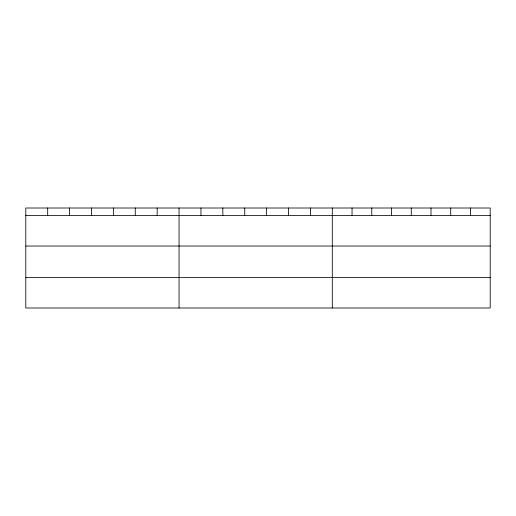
<?xml version="1.0" encoding="UTF-8"?>
<svg xmlns="http://www.w3.org/2000/svg" width="516" height="516" viewBox="0 0 516 516"><rect width="100%" height="100%" fill="white"/><g stroke="black" fill="none" stroke-linecap="round" stroke-linejoin="round"><path stroke-width="0.77" d="M490.2 246.035L490.2 208.006L25.8 208.006L25.8 307.994L490.2 307.994L490.2 246.035L25.8 246.035M25.8 215.514L490.2 215.514M25.8 277.479L490.2 277.479M470.463 208.006L470.463 215.514M450.726 208.006L450.726 215.514M430.989 208.006L430.989 215.514M411.252 208.006L411.252 215.514M391.515 208.006L391.515 215.514M371.778 208.006L371.778 215.514M352.041 208.006L352.041 215.514M332.304 208.006L332.304 307.994M310.413 208.006L310.413 215.514M288.515 208.006L288.515 215.514M266.624 208.006L266.624 215.514M244.732 208.006L244.732 215.514M222.841 208.006L222.841 215.514M200.943 208.006L200.943 215.514M179.052 208.006L179.052 307.994M157.161 208.006L157.161 215.514M135.263 208.006L135.263 215.514M113.372 208.006L113.372 215.514M91.48 208.006L91.48 215.514M69.589 208.006L69.589 215.514M47.691 208.006L47.691 215.514"/></g></svg>
